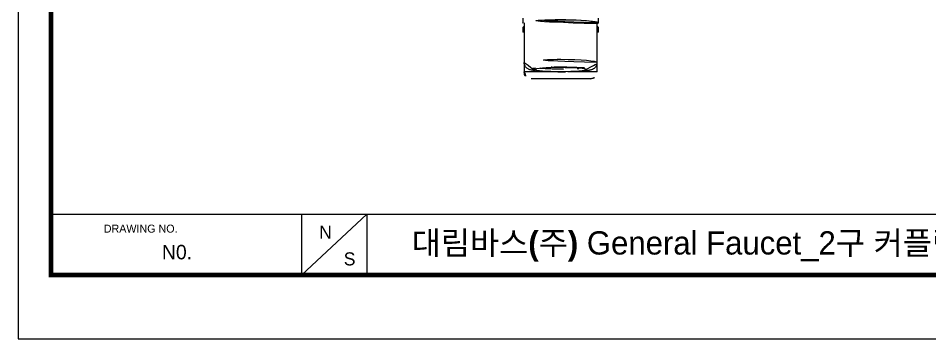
# Model space of a CAD drawing. Extents: x 16296677672 to 16296678106, y -37409616503 to -37409616185.
# Drawn here: x 16296677671.5 to 16296677866.4, y -37409616502.7 to -37409616434.2 of the extents above; entities that cross this region are included whole.
import ezdxf

# ---------------------------------------------------------------- set-up
doc = ezdxf.new("R2010")
doc.units = 0
doc.header["$LTSCALE"] = 10
doc.header["$MEASUREMENT"] = 0
doc.layers.get('0').update_dxf_attribs({"linetype": 'CONTINUOUS'})
doc.layers.add('DWG', color=7, linetype='CONTINUOUS')
doc.styles.add('Daelim Dimension', font='')
doc.styles.get('Daelim Dimension').set_extended_font_data('나눔고딕')

msp = doc.modelspace()

# ---------------------------------------------------------------- linework, layer by layer
at = {"color": 5}
msp.add_line((16296677678.499741, -37409616476.078011), (16296678027.95793, -37409616476.078011), dxfattribs=at)
at = {"color": 5, "ltscale": 40}
for p, q in [((16296677732.06687, -37409616476.078011), (16296677732.06687, -37409616489.155571)), ((16296677732.06687, -37409616476.078011), (16296677732.06687, -37409616489.155571)), ((16296677746.063101, -37409616476.078011), (16296677732.06687, -37409616489.155571)), ((16296677746.063101, -37409616476.078011), (16296677732.06687, -37409616489.155571)), ((16296677746.063101, -37409616476.078011), (16296677746.063101, -37409616489.155571)), ((16296677746.063101, -37409616476.078011), (16296677746.063101, -37409616489.155571))]:
    msp.add_line(p, q, dxfattribs=at)
at = {"ltscale": 0.5}
msp.add_line((16296677678.499741, -37409616489.106117), (16296677678.499741, -37409616489.106117), dxfattribs=at)
msp.add_lwpolyline([(16296677671.520941, -37409616502.722603), (16296678105.520941, -37409616502.722603), (16296678105.520941, -37409616184.722603), (16296677671.520941, -37409616184.722603)], close=True, dxfattribs=at)
at = {"color": 5, "linetype": 'ByBlock', "lineweight": 200, "const_width": 1}
msp.add_lwpolyline([(16296677678.499741, -37409616489.106117), (16296678098.499741, -37409616489.106117), (16296678098.499741, -37409616192.106117), (16296677678.499741, -37409616192.106117)], close=True, dxfattribs=at)
at = {"layer": 'DWG', "color": 0}
for p, q in [((16296677779.42177, -37409616434.188881), (16296677779.42177, -37409616435.185066)), ((16296677779.721769, -37409616435.185066), (16296677779.721769, -37409616443.652733)), ((16296677795.32177, -37409616443.652733), (16296677795.32177, -37409616435.185066)), ((16296677795.621771, -37409616435.185066), (16296677795.621771, -37409616434.188881)), ((16296677779.72179, -37409616435.880249), (16296677779.42177, -37409616436.180267)), ((16296677779.42177, -37409616436.180267), (16296677779.42177, -37409616437.180267)), ((16296677779.721581, -37409616436.180267), (16296677779.42177, -37409616436.180267)), ((16296677779.721581, -37409616437.180267), (16296677779.42177, -37409616437.180267)), ((16296677795.621771, -37409616436.180267), (16296677795.321751, -37409616436.180267)), ((16296677795.621771, -37409616437.180267), (16296677795.321751, -37409616437.180267)), ((16296677795.621771, -37409616436.180267), (16296677795.32176, -37409616435.880249)), ((16296677795.621771, -37409616437.180267), (16296677795.621771, -37409616436.180267)), ((16296677779.721769, -37409616443.652618), (16296677779.721769, -37409616445.680267)), ((16296677795.32177, -37409616445.680267), (16296677795.32177, -37409616443.652618)), ((16296677786.0196, -37409616445.680267), (16296677779.721769, -37409616445.680267)), ((16296677793.82177, -37409616447.180267), (16296677781.221769, -37409616447.180267)), ((16296677795.32177, -37409616445.680267), (16296677789.02319, -37409616445.680267))]:
    msp.add_line(p, q, dxfattribs=at)
for centre, start, end in [((16296677781.221769, -37409616445.680267), 180, 270), ((16296677793.82177, -37409616445.680267), 270, 0)]:
    msp.add_arc(centre, 1.5, start, end, dxfattribs=at)
for centre, major_axis, start_param, end_param in [((16296677787.52177, -37409616435.185066), (-8.1, 0), 2.8686668424, 6.2831853072), ((16296677787.52177, -37409616435.185066), (-8.1, 0), 0, 0.2729257241), ((16296677787.52177, -37409616435.185066), (-7.8, 0), 3.1416907645, 6.2830867509), ((16296677787.52177, -37409616443.652733), (-7.8, 0), 3.1411023715, 6.2824983624), ((16296677787.52177, -37409616445.147018), (-6.3, 0), 5.7490164021, 6.2831853072), ((16296677787.52177, -37409616445.147018), (-6.3, 0), 0, 0.5969027044), ((16296677787.52177, -37409616445.147018), (-6.3, 0), 0.5969025244, 2.3561944687), ((16296677787.52177, -37409616444.648933), (-5, 0), 0.5002006094, 2.3561946655), ((16296677787.52177, -37409616445.147018), (-6.3, 0), 3.7634317649, 5.7490164021), ((16296677787.52177, -37409616444.648933), (-5, 0), 2.3561943837, 2.6413921212), ((16296677787.52177, -37409616445.147018), (-6.3, 0), 2.3561944687, 3.7634314944)]:
    msp.add_ellipse(centre, major_axis=major_axis, ratio=0.0871557427, start_param=start_param, end_param=end_param, dxfattribs=at)
msp.add_ellipse((16296677787.52177, -37409616445.147018), major_axis=(-5.5, 0), ratio=0.0871557427, dxfattribs=at)
for points, knots in [([(16296677779.73229, -37409616443.642464), (16296677779.728161, -37409616443.66832), (16296677779.704201, -37409616443.861649), (16296677779.80501, -37409616444.204376), (16296677780.01314, -37409616444.589203), (16296677780.2791, -37409616444.863564), (16296677780.5511, -37409616445.048042), (16296677780.82135, -37409616445.173363), (16296677781.13521, -37409616445.276329), (16296677781.559879, -37409616445.367683), (16296677781.92605, -37409616445.429657), (16296677782.18911, -37409616445.457397), (16296677782.20138, -37409616445.458672)], [0, 0, 0, 0, 0.0160807784, 0.1207649487, 0.2107492509, 0.2942404187, 0.3777687401, 0.4698212696, 0.587080388, 0.7702368287, 0.9893443458, 1, 1, 1, 1]), ([(16296677792.106779, -37409616445.535316), (16296677792.24456, -37409616445.523354), (16296677792.63916, -37409616445.485771), (16296677793.226601, -37409616445.412903), (16296677793.729879, -37409616445.321007), (16296677794.12672, -37409616445.21003), (16296677794.453501, -37409616445.076393), (16296677794.797409, -37409616444.839882), (16296677795.081881, -37409616444.520981), (16296677795.279369, -37409616444.107887), (16296677795.31431, -37409616443.810783), (16296677795.31259, -37409616443.662552)], [0, 0, 0, 0, 0.0912516968, 0.2720200221, 0.4611933631, 0.5775997421, 0.6925501116, 0.7673924547, 0.845463357, 0.9271099901, 1, 1, 1, 1])]:
    msp.add_open_spline(points, degree=3, knots=knots, dxfattribs=at)

# ---------------------------------------------------------------- texts
at = {"color": 5, "ltscale": 40, "style": 'Daelim Dimension'}
msp.add_text('DRAWING NO.', height=1.71267418, dxfattribs=at).set_placement((16296677689.81501, -37409616480.03447))
at = {"attachment_point": 1, "style": 'Daelim Dimension'}
for s, insert, char_height, width in [('N', (16296677735.873659, -37409616478.529823), 2.802749, 3.91154037), ('N0.', (16296677702.25765, -37409616482.643517), 3.0942349, 19.41122331), ('S', (16296677741.132851, -37409616484.242531), 2.802749, 3.91154037)]:
    msp.add_mtext(s, dxfattribs=dict(at, insert=insert, char_height=char_height, width=width))
at = {"color": 2, "insert": (16296677755.642401, -37409616479.738586), "char_height": 4.97287758, "width": 215.93014503, "attachment_point": 1, "style": 'Daelim Dimension'}
msp.add_mtext('{\\fPretendard Variable SemiBold|b0|i0|c129|p2;대림바스(주)} General Faucet_2구 커플링 가로꼭지_DL G4547', dxfattribs=at)

doc.saveas('drawing.dxf')
